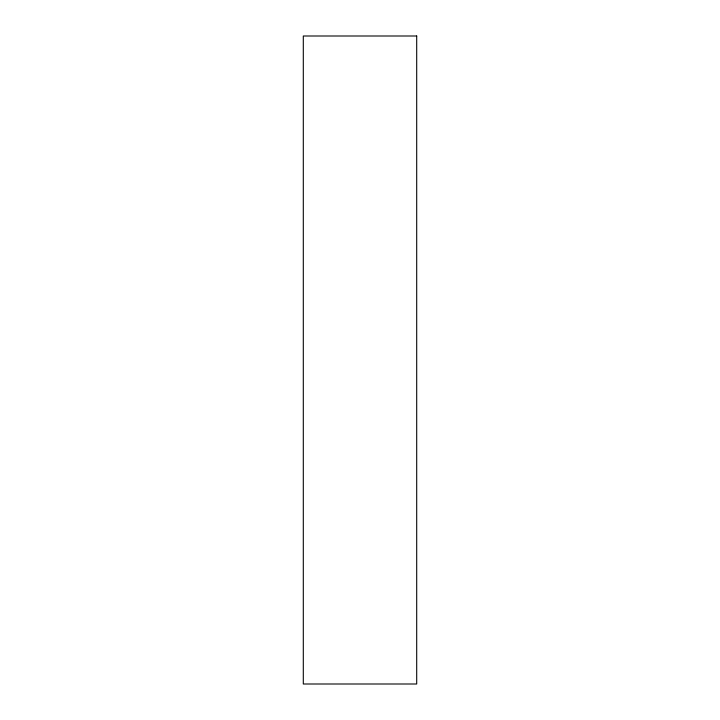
<?xml version="1.0" encoding="UTF-8"?>
<svg xmlns="http://www.w3.org/2000/svg" width="720" height="720" viewBox="0 0 720 720"><rect width="100%" height="100%" fill="white"/><g stroke="black" fill="none" stroke-linecap="round" stroke-linejoin="round"><path stroke-width="1.08" d="M416.7 36L303.3 36L303.3 684L416.7 684L416.7 36"/></g></svg>
